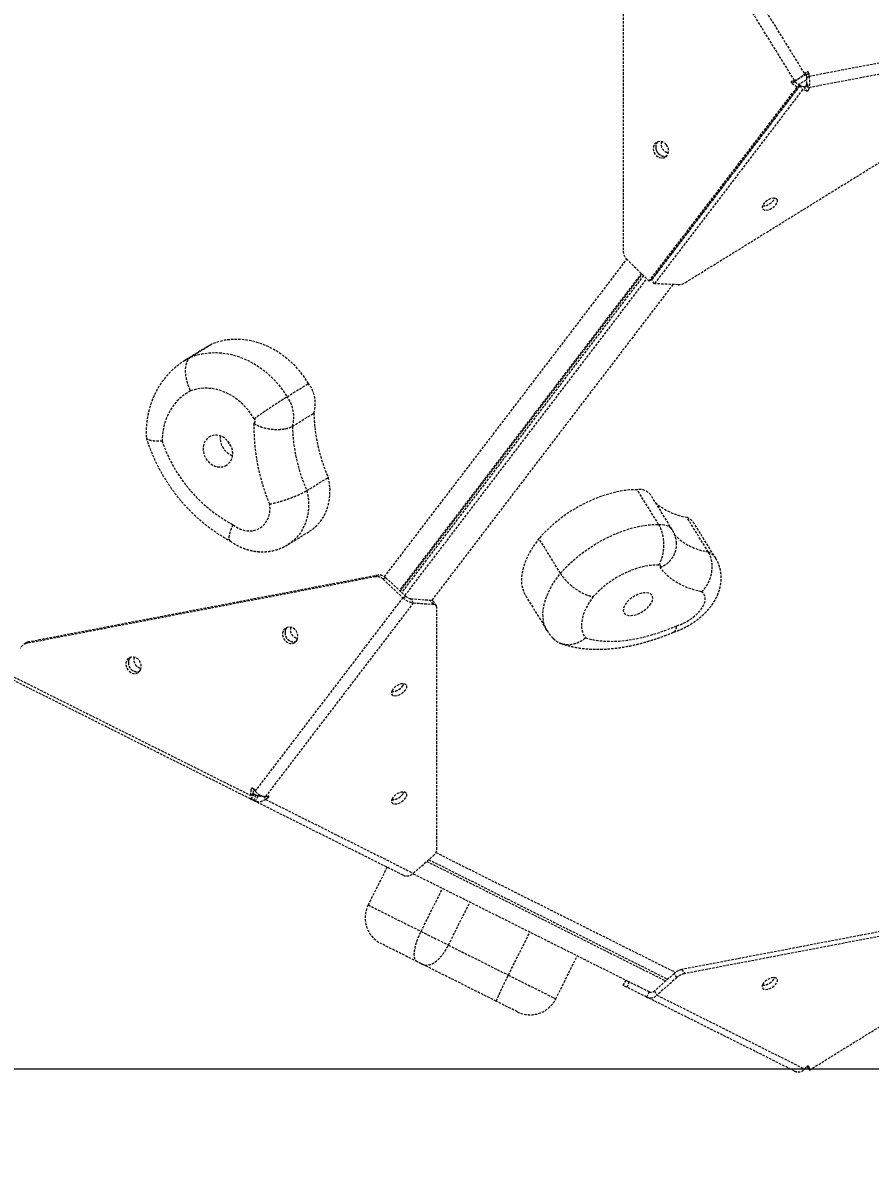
# Model space of a CAD drawing. Header units: millimetres. Extents: x -3485 to 2910, y -2710 to 2433.
# Drawn here: x -644 to -202, y -611 to -12 of the extents above; entities that cross this region are included whole.
import ezdxf

# ---------------------------------------------------------------- set-up
doc = ezdxf.new("R2010")
doc.units = ezdxf.units.MM
doc.linetypes.add('HIDDEN', pattern=[1.905, 1.27, -0.635])
for name, color, linetype in [('DIKOM_ОБЪЕКТ', 7, 'Continuous'), ('DIKOM_РАЗМЕР_ЗОНА', 7, 'Continuous'), ('DIKOM_РАЗМЕР_ОБЪЕКТА', 7, 'Continuous')]:
    doc.layers.add(name, color=color, linetype=linetype)
doc.styles.add('style1', font='arialbd.ttf', dxfattribs={"width": 0.8})
doc.dimstyles.new('1-50', dxfattribs={"dimtxt": 300, "dimasz": 200, "dimexe": 100, "dimexo": 0, "dimgap": 100, "dimtad": 1, "dimtxsty": 'style1', "dimcen": 200, "dimclrd": 7, "dimclre": 7, "dimclrt": 7, "dimadec": 1, "dimazin": 2, "dimtfac": 1, "dimtmove": 0, "dimatfit": 2, "dimfxl": 0, "dimlwd": 25, "dimlwe": 18, "dimarcsym": 0})

# ---------------------------------------------------------------- blocks, each defined once
blk = doc.blocks.new('*D0')
at = {"layer": 'Defpoints', "color": 0, "transparency": 16777216}
for p in [(-984.73, -181.8), (1408.5, -182.4), (1408.5, -1080.66)]:
    blk.add_point(p, dxfattribs=at)
at = {"layer": 'DIKOM_РАЗМЕР_ОБЪЕКТА', "color": 7, "lineweight": 18, "transparency": 16777216}
for p, q in [((-984.73, -181.8), (-984.73, -1180.66)), ((1408.5, -182.4), (1408.5, -1180.66))]:
    blk.add_line(p, q, dxfattribs=at)
at = {"layer": 'DIKOM_РАЗМЕР_ОБЪЕКТА', "color": 7, "lineweight": 25, "transparency": 16777216}
blk.add_line((-784.73, -1080.66), (1208.5, -1080.66), dxfattribs=at)
at = {"layer": 'DIKOM_РАЗМЕР_ОБЪЕКТА', "color": 7, "transparency": 16777216}
for points in [[(-784.73, -1047.33), (-784.73, -1113.99), (-984.73, -1080.66)], [(1208.5, -1047.33), (1208.5, -1113.99), (1408.5, -1080.66)]]:
    blk.add_solid(points, dxfattribs=at)
at = {"layer": 'DIKOM_РАЗМЕР_ОБЪЕКТА', "color": 7, "transparency": 16777216, "insert": (331.81, -827.49), "char_height": 300, "attachment_point": 5, "style": 'style1'}
blk.add_mtext('{\\fArial|b0|i0|c204|p34;2400}', dxfattribs=at)
blk = doc.blocks.new('*D1')
at = {"layer": 'Defpoints', "color": 0, "transparency": 16777216}
for p in [(945.52, 932.59), (-1315.58, -557.62), (667.32, -557.62)]:
    blk.add_point(p, dxfattribs=at)
at = {"layer": 'DIKOM_РАЗМЕР_ОБЪЕКТА', "color": 7, "lineweight": 18, "transparency": 16777216}
for p, q in [((945.52, 932.59), (-1415.58, 932.59)), ((667.32, -557.62), (-1415.58, -557.62))]:
    blk.add_line(p, q, dxfattribs=at)
at = {"layer": 'DIKOM_РАЗМЕР_ОБЪЕКТА', "color": 7, "lineweight": 25, "transparency": 16777216}
blk.add_line((-1315.58, 732.59), (-1315.58, -357.62), dxfattribs=at)
at = {"layer": 'DIKOM_РАЗМЕР_ОБЪЕКТА', "color": 7, "transparency": 16777216}
for points in [[(-1348.92, 732.59), (-1282.25, 732.59), (-1315.58, 932.59)], [(-1348.92, -357.62), (-1282.25, -357.62), (-1315.58, -557.62)]]:
    blk.add_solid(points, dxfattribs=at)
at = {"layer": 'DIKOM_РАЗМЕР_ОБЪЕКТА', "color": 7, "transparency": 16777216, "insert": (-1568.76, 187.48), "char_height": 300, "attachment_point": 5, "rotation": 90, "style": 'style1'}
blk.add_mtext('{\\fArial|b0|i0|c204|p34;1500}', dxfattribs=at)
blk = doc.blocks.new('*D3')
at = {"layer": 'Defpoints', "color": 0, "transparency": 16777216}
for p in [(1104.7, 2433.05), (-3035.21, -2058.94), (798.95, -2058.94)]:
    blk.add_point(p, dxfattribs=at)
at = {"layer": 'DIKOM_РАЗМЕР_ЗОНА', "color": 7, "lineweight": 18, "transparency": 16777216}
for p, q in [((1104.7, 2433.05), (-3135.21, 2433.05)), ((798.95, -2058.94), (-3135.21, -2058.94))]:
    blk.add_line(p, q, dxfattribs=at)
at = {"layer": 'DIKOM_РАЗМЕР_ЗОНА', "color": 7, "lineweight": 25, "transparency": 16777216}
blk.add_line((-3035.21, 2233.05), (-3035.21, -1858.94), dxfattribs=at)
at = {"layer": 'DIKOM_РАЗМЕР_ЗОНА', "color": 7, "transparency": 16777216}
for points in [[(-3068.54, 2233.05), (-3001.87, 2233.05), (-3035.21, 2433.05)], [(-3068.54, -1858.94), (-3001.87, -1858.94), (-3035.21, -2058.94)]]:
    blk.add_solid(points, dxfattribs=at)
at = {"layer": 'DIKOM_РАЗМЕР_ЗОНА', "color": 7, "transparency": 16777216, "insert": (-3288.38, 360.58), "char_height": 300, "attachment_point": 5, "rotation": 90, "style": 'style1'}
blk.add_mtext('{\\fArial|b0|i0|c204|p34;4500}', dxfattribs=at)

msp = doc.modelspace()

# ---------------------------------------------------------------- linework, layer by layer
at = {"layer": 'DIKOM_ОБЪЕКТ', "color": 7, "linetype": 'HIDDEN', "lineweight": 15}
for p, q in [((-313.483, 85.78), (-236.426, -38.882)), ((-241.793, -42.2), (-318.85, 82.462)), ((-331.069, 72.487), (-331.055, -131.226)), ((-234.176, -40.007), (-109.512, -16.184)), ((-109.512, -22.184), (-234.176, -46.007)), ((-298.548, -147.476), (-116.346, -34.852)), ((-236.426, -38.882), (-235.448, -37.905)), ((-235.685, -39.286), (-234.343, -38.457)), ((-235.685, -39.286), (-235.518, -40.836)), ((-235.518, -40.836), (-234.176, -40.007)), ((-234.343, -38.457), (-234.176, -40.007)), ((-317.568, -146.82), (-240.304, -45.671)), ((-316.227, -145.991), (-238.962, -44.842)), ((-238.877, -44.885), (-316.142, -146.033)), ((-237.535, -47.055), (-314.8, -148.204)), ((-243.104, -42.637), (-241.793, -42.2)), ((-241.763, -43.043), (-243.104, -43.873)), ((-240.304, -45.671), (-243.104, -43.873)), ((-238.962, -44.842), (-241.763, -43.043)), ((-238.962, -44.842), (-240.304, -45.671)), ((-238.877, -44.885), (-237.535, -47.055)), ((-236.789, -45.529), (-238.877, -44.885)), ((-235.447, -47.7), (-237.535, -47.055)), ((-236.789, -45.529), (-235.447, -47.7)), ((-235.517, -43.837), (-235.684, -44.846)), ((-235.684, -44.846), (-234.342, -47.017)), ((-235.517, -43.837), (-234.176, -46.007)), ((-234.176, -46.007), (-234.342, -47.017)), ((-455.545, -300.891), (-329.15, -135.422)), ((-329.334, -135.241), (-317.568, -146.82)), ((-321.587, -142.865), (-447.753, -308.034)), ((-447.338, -308.418), (-321.182, -143.263)), ((-320.477, -143.958), (-446.614, -309.089)), ((-444.858, -310.717), (-318.764, -145.643)), ((-305.135, -148.582), (-430.89, -313.213)), ((-316.227, -145.991), (-317.568, -146.82)), ((-314.8, -148.204), (-316.142, -146.033)), ((-302.433, -148.688), (-314.8, -148.204)), ((-548.426, -181.209), (-559.606, -188.12)), ((-556.63, -186.467), (-545.45, -179.556)), ((-545.45, -179.556), (-548.426, -181.209)), ((-559.625, -188.132), (-556.63, -186.467)), ((-506.325, -207.069), (-495.145, -200.159)), ((-503.533, -222.491), (-492.353, -215.581)), ((-496.036, -256.006), (-484.856, -249.095)), ((-312.58, -273.648), (-323.761, -255.559)), ((-305.514, -276.32), (-316.695, -258.23)), ((-286.706, -287.938), (-297.888, -269.849)), ((-282.794, -291.311), (-293.975, -273.221)), ((-505.802, -284.128), (-494.622, -277.217)), ((-363.809, -299.096), (-374.991, -281.006)), ((-460.261, -300.934), (-642.463, -335.736)), ((-458.919, -300.105), (-641.121, -334.907)), ((-460.261, -300.934), (-458.919, -300.105)), ((-454.909, -301.4), (-456.25, -302.229)), ((-456.25, -302.229), (-445.874, -311.849)), ((-454.909, -301.4), (-444.532, -311.02)), ((-445.874, -311.849), (-444.532, -311.02)), ((-381.91, -310.892), (-370.729, -328.981)), ((-522.915, -412.71), (-445.874, -311.849)), ((-440.506, -314.532), (-517.548, -415.394)), ((-440.506, -314.532), (-441.848, -312.361)), ((-441.848, -312.361), (-431.471, -313.117)), ((-440.506, -314.532), (-430.129, -315.288)), ((-430.129, -315.288), (-431.471, -313.117)), ((-428.505, -316.1), (-429.846, -313.93)), ((-428.272, -443.187), (-428.286, -316.92)), ((-641.121, -334.907), (-642.463, -335.736)), ((-642.368, -335.39), (-643.71, -336.219)), ((-650.38, -352.326), (-525.354, -414.841)), ((-525.354, -416.754), (-650.38, -354.239)), ((-525.354, -414.841), (-524.998, -411.641)), ((-524.209, -411.154), (-524.998, -411.641)), ((-524.012, -414.012), (-523.746, -411.622)), ((-523.893, -411.43), (-522.915, -412.71)), ((-524.012, -414.012), (-525.354, -414.841)), ((-524.012, -414.07), (-525.354, -416.754)), ((-524.997, -416.932), (-525.354, -416.754)), ((-523.656, -414.248), (-524.997, -416.932)), ((-524.012, -414.07), (-524.065, -414.044)), ((-523.404, -414.364), (-524.056, -414.038)), ((-523.656, -414.248), (-524.012, -414.07)), ((-522.55, -414.801), (-523.892, -417.484)), ((-522.914, -417.973), (-523.892, -417.484)), ((-523.788, -414.041), (-523.799, -414.166)), ((-521.533, -415.3), (-523.404, -414.364)), ((-521.573, -415.29), (-522.914, -417.973)), ((-445.858, -456.489), (-522.914, -417.973)), ((-521.573, -415.29), (-522.55, -414.801)), ((-518.56, -415.31), (-517.548, -416.948)), ((-517.548, -415.394), (-516.236, -415.258)), ((-516.236, -416.022), (-517.548, -416.948)), ((-517.548, -416.948), (-440.491, -455.463)), ((-516.679, -415.304), (-516.236, -416.022)), ((-440.491, -455.463), (-430.115, -446.311)), ((-432.445, -448.367), (-307.847, -510.659)), ((-428.727, -444.663), (-303.784, -507.128)), ((-454.22, -452.309), (-464.057, -471.985)), ((-433.466, -449.266), (-308.867, -511.559)), ((-328.437, -511.837), (-440.755, -455.684)), ((-436.471, -485.776), (-425.292, -463.415)), ((-422.2, -492.911), (-411.021, -470.55)), ((-118.214, -470.805), (-300.42, -505.606)), ((-116.872, -472.976), (-299.078, -507.777)), ((-233.982, -558.058), (-108.955, -480.782)), ((-390.942, -508.538), (-379.763, -486.177)), ((-366.188, -520.914), (-355.008, -498.553)), ((-304.43, -507.646), (-314.807, -516.798)), ((-303.089, -509.817), (-304.43, -507.646)), ((-300.42, -505.606), (-299.078, -507.777)), ((-329.719, -511.196), (-331.061, -513.879)), ((-331.053, -513.883), (-331.061, -513.879)), ((-331.053, -513.883), (-329.711, -511.2)), ((-327.867, -512.122), (-329.209, -514.805)), ((-317.491, -517.311), (-327.867, -512.122)), ((-317.432, -517.339), (-327.867, -512.122)), ((-303.089, -509.817), (-313.465, -518.969)), ((-318.832, -519.994), (-329.209, -514.805)), ((-317.491, -517.311), (-318.832, -519.994)), ((-241.788, -558.52), (-318.832, -519.994)), ((-317.5, -517.306), (-317.441, -517.334)), ((-314.807, -516.798), (-313.465, -518.969)), ((-313.465, -518.969), (-236.421, -557.496)), ((-236.421, -557.496), (-235.444, -556.402)), ((-235.159, -556.154), (-233.982, -558.058)), ((-235.159, -556.154), (-233.982, -558.058)), ((-234.441, -556.025), (-234.339, -556.191)), ((-234.339, -556.191), (-233.982, -558.058)), ((-233.982, -558.058), (-233.982, -558.058))]:
    msp.add_line(p, q, dxfattribs=at)
at = {"layer": 'DIKOM_ОБЪЕКТ', "color": 7, "linetype": 'HIDDEN', "lineweight": 15, "flags": 128}
for points in [[(-308.655, -75.629), (-309.6, -74.794), (-310.689, -74.248), (-311.834, -74.034), (-312.942, -74.17), (-313.924, -74.646), (-314.7, -75.422), (-315.207, -76.436), (-315.404, -77.605), (-315.276, -78.836), (-314.831, -80.027), (-314.108, -81.083), (-313.163, -81.918), (-312.074, -82.465), (-310.929, -82.679), (-309.821, -82.542), (-308.839, -82.067), (-308.063, -81.291), (-307.555, -80.277), (-307.358, -79.107), (-307.487, -77.877), (-307.931, -76.686), (-308.655, -75.629)], [(-250.677, -104.612), (-251.06, -104.058), (-251.732, -103.72), (-252.638, -103.625), (-253.705, -103.783), (-254.846, -104.179), (-255.969, -104.781), (-256.983, -105.542), (-257.806, -106.399), (-258.371, -107.282), (-258.633, -108.121), (-258.569, -108.847), (-258.186, -109.401), (-257.514, -109.739), (-256.608, -109.833), (-255.542, -109.676), (-254.4, -109.28), (-253.277, -108.677), (-252.263, -107.917), (-251.44, -107.06), (-250.875, -106.177), (-250.614, -105.338), (-250.677, -104.612)], [(-495.145, -200.159), (-497.312, -196.863), (-499.72, -193.749), (-502.35, -190.841), (-505.18, -188.163), (-508.188, -185.737), (-511.35, -183.583), (-514.639, -181.717), (-518.03, -180.155), (-521.495, -178.91), (-525.005, -177.99), (-528.533, -177.405), (-532.051, -177.158), (-535.529, -177.252), (-538.94, -177.686), (-542.256, -178.456), (-545.45, -179.556)], [(-556.63, -186.467), (-553.436, -185.366), (-550.12, -184.596), (-546.709, -184.163), (-543.231, -184.069), (-539.714, -184.315), (-536.185, -184.901), (-532.675, -185.82), (-529.21, -187.065), (-525.819, -188.627), (-522.53, -190.493), (-519.368, -192.648), (-516.36, -195.074), (-513.53, -197.751), (-510.9, -200.659), (-508.492, -203.773), (-506.325, -207.069)], [(-523.467, -218.649), (-525.19, -215.909), (-527.161, -213.35), (-529.358, -211.004), (-531.751, -208.903), (-534.312, -207.07), (-537.008, -205.531), (-539.805, -204.303), (-542.668, -203.402), (-545.561, -202.841), (-548.448, -202.624), (-551.293, -202.757), (-554.06, -203.236), (-556.715, -204.055)], [(-556.715, -204.055), (-559.312, -205.598), (-561.715, -207.436), (-563.898, -209.553), (-565.84, -211.926), (-567.521, -214.532), (-568.925, -217.345), (-570.037, -220.337), (-570.847, -223.477), (-571.347, -226.736), (-571.531, -230.079)], [(-538.399, -243.053), (-537.157, -242.24), (-536.131, -241.148), (-535.362, -239.822), (-534.882, -238.316), (-534.711, -236.692), (-534.857, -235.017), (-535.312, -233.359), (-536.058, -231.785), (-537.066, -230.361), (-538.292, -229.145), (-539.688, -228.186), (-541.196, -227.524), (-542.755, -227.185), (-544.3, -227.184), (-545.769, -227.521), (-547.1, -228.182), (-548.241, -229.14), (-549.143, -230.355), (-549.77, -231.778), (-550.097, -233.351), (-550.11, -235.009), (-549.808, -236.685), (-549.204, -238.309), (-548.323, -239.815), (-547.2, -241.142), (-545.882, -242.235), (-544.422, -243.05), (-542.881, -243.553), (-541.321, -243.724), (-539.807, -243.555), (-538.399, -243.053)], [(-494.622, -277.217), (-492.607, -275.802), (-490.566, -273.955), (-488.764, -271.844), (-487.221, -269.495), (-485.958, -266.937), (-484.99, -264.202), (-484.329, -261.322), (-483.983, -258.335), (-483.956, -255.276), (-484.248, -252.184), (-484.856, -249.095)], [(-496.036, -256.006), (-495.428, -259.094), (-495.136, -262.186), (-495.163, -265.245), (-495.509, -268.233), (-496.17, -271.112), (-497.138, -273.848), (-498.401, -276.406), (-499.944, -278.755), (-501.746, -280.866), (-503.787, -282.713), (-505.847, -284.156)], [(-323.761, -255.559), (-326.797, -255.605), (-329.982, -255.896), (-333.29, -256.428), (-336.695, -257.198), (-340.17, -258.199), (-343.685, -259.424), (-347.214, -260.862), (-350.726, -262.501), (-354.195, -264.33), (-357.592, -266.331), (-360.889, -268.491), (-364.06, -270.791), (-367.079, -273.212), (-369.922, -275.735), (-372.567, -278.34), (-374.991, -281.006)], [(-534.445, -273.833), (-532.606, -275.135), (-530.635, -276.121), (-528.585, -276.765), (-526.512, -277.048), (-524.474, -276.962), (-522.525, -276.511), (-520.72, -275.706), (-519.107, -274.57), (-517.732, -273.133), (-516.631, -271.436), (-515.835, -269.524), (-515.365, -267.449), (-515.235, -265.27), (-515.448, -263.044)], [(-363.809, -299.096), (-361.386, -296.43), (-358.741, -293.825), (-355.898, -291.302), (-352.879, -288.88), (-349.708, -286.581), (-346.41, -284.421), (-343.014, -282.419), (-339.545, -280.591), (-336.033, -278.951), (-332.504, -277.513), (-328.989, -276.289), (-325.514, -275.288), (-322.109, -274.518), (-318.801, -273.985), (-315.616, -273.695), (-312.58, -273.648)], [(-312.58, -273.648), (-310.982, -273.649), (-309.524, -273.834), (-308.228, -274.202), (-307.116, -274.745), (-306.206, -275.455), (-305.513, -276.321), (-305.513, -276.322)], [(-374.991, -281.006), (-377.276, -284.116), (-379.256, -287.227), (-380.915, -290.316), (-382.239, -293.356), (-383.218, -296.325), (-383.844, -299.197), (-384.112, -301.952), (-384.02, -304.566), (-383.569, -307.018), (-382.762, -309.29), (-381.91, -310.892)], [(-370.73, -328.979), (-371.581, -327.379), (-372.388, -325.108), (-372.839, -322.655), (-372.931, -320.041), (-372.663, -317.287), (-372.037, -314.414), (-371.058, -311.446), (-369.734, -308.405), (-368.075, -305.317), (-366.095, -302.205), (-363.809, -299.096)], [(-312.467, -294.884), (-314.922, -294.868), (-317.533, -295.102), (-320.267, -295.583), (-323.091, -296.305), (-325.968, -297.258), (-328.863, -298.432), (-331.74, -299.811), (-334.562, -301.378), (-337.294, -303.113), (-339.902, -304.995), (-342.352, -307), (-344.615, -309.102), (-346.662, -311.276)], [(-311.842, -295.982), (-311.652, -295.732), (-311.537, -295.486), (-311.505, -295.261), (-311.558, -295.072), (-311.692, -294.932), (-311.898, -294.851), (-312.163, -294.835), (-312.467, -294.884)], [(-290.148, -308.746), (-293.676, -307.884), (-296.992, -306.802), (-300.084, -305.506), (-302.942, -303.999), (-305.556, -302.286), (-307.915, -300.375), (-310.014, -298.271), (-311.842, -295.982)], [(-317.167, -315.74), (-316.357, -314.535), (-315.832, -313.357), (-315.614, -312.253), (-315.712, -311.268), (-316.121, -310.444), (-316.825, -309.813), (-317.795, -309.401), (-318.992, -309.226), (-320.366, -309.295), (-321.861, -309.604), (-323.416, -310.142), (-324.967, -310.885), (-326.451, -311.804), (-327.807, -312.861), (-328.979, -314.013), (-329.92, -315.213), (-330.591, -316.41), (-330.964, -317.558), (-331.025, -318.607), (-330.77, -319.517), (-330.211, -320.248), (-329.369, -320.772), (-328.28, -321.066), (-326.988, -321.12), (-325.546, -320.93), (-324.013, -320.504), (-322.452, -319.861), (-320.927, -319.025), (-319.5, -318.032), (-318.229, -316.922), (-317.167, -315.74)], [(-303.101, -326.45), (-301.04, -325.759), (-298.971, -324.84), (-296.95, -323.718), (-295.034, -322.422), (-293.275, -320.99), (-291.721, -319.46), (-290.414, -317.874), (-289.391, -316.275), (-288.678, -314.707), (-288.297, -313.214), (-288.257, -311.836), (-288.559, -310.61), (-289.195, -309.571), (-290.148, -308.746)], [(-346.662, -311.276), (-348.41, -313.726), (-349.885, -316.171), (-351.071, -318.588), (-351.958, -320.951), (-352.536, -323.238), (-352.799, -325.425), (-352.746, -327.49), (-352.375, -329.413), (-351.691, -331.176), (-350.702, -332.759)], [(-501.059, -333.776), (-500.734, -332.658), (-500.732, -331.44), (-501.053, -330.221), (-501.671, -329.099), (-502.535, -328.167), (-503.577, -327.498), (-504.71, -327.147), (-505.844, -327.143), (-506.887, -327.486), (-507.754, -328.149), (-508.375, -329.076), (-508.7, -330.194), (-508.702, -331.412), (-508.381, -332.631), (-507.763, -333.753), (-506.899, -334.685), (-505.857, -335.354), (-504.724, -335.705), (-503.59, -335.709), (-502.547, -335.366), (-501.68, -334.703), (-501.059, -333.776)], [(-507.033, -328.247), (-506.413, -327.319), (-506.361, -327.265)], [(-350.702, -332.759), (-347.598, -333.584), (-344.271, -334.163), (-340.738, -334.495), (-337.019, -334.576), (-333.133, -334.407), (-329.102, -333.988), (-324.946, -333.322), (-320.688, -332.412), (-316.352, -331.263), (-311.959, -329.881), (-307.534, -328.274), (-303.101, -326.45)], [(-582.718, -349.373), (-582.393, -348.255), (-582.391, -347.037), (-582.712, -345.818), (-583.33, -344.697), (-584.195, -343.764), (-585.236, -343.095), (-586.37, -342.745), (-587.504, -342.741), (-588.547, -343.084), (-589.414, -343.746), (-590.035, -344.674), (-590.359, -345.792), (-590.361, -347.01), (-590.04, -348.229), (-589.422, -349.35), (-588.558, -350.283), (-587.517, -350.952), (-586.383, -351.302), (-585.249, -351.306), (-584.206, -350.963), (-583.339, -350.301), (-582.718, -349.373)], [(-588.693, -343.845), (-588.072, -342.917), (-588.035, -342.878)], [(-451.617, -360.179), (-451.942, -361.032), (-451.944, -361.786), (-451.623, -362.379), (-451.005, -362.763), (-450.141, -362.907), (-449.099, -362.8), (-447.966, -362.45), (-446.831, -361.885), (-445.789, -361.151), (-444.922, -360.309), (-444.301, -359.425), (-443.976, -358.571), (-443.974, -357.818), (-444.295, -357.225), (-444.913, -356.841), (-445.777, -356.696), (-446.819, -356.804), (-447.952, -357.154), (-449.086, -357.719), (-450.129, -358.452), (-450.996, -359.295), (-451.617, -360.179)], [(-451.611, -416.605), (-451.936, -417.458), (-451.938, -418.212), (-451.617, -418.805), (-450.999, -419.189), (-450.134, -419.333), (-449.093, -419.226), (-447.959, -418.875), (-446.825, -418.311), (-445.782, -417.577), (-444.915, -416.734), (-444.294, -415.851), (-443.97, -414.997), (-443.968, -414.244), (-444.289, -413.651), (-444.907, -413.267), (-445.771, -413.122), (-446.812, -413.23), (-447.946, -413.58), (-449.08, -414.145), (-450.123, -414.878), (-450.99, -415.721), (-451.611, -416.605)], [(-464.057, -471.985), (-464.055, -471.986), (-463.86, -472.083), (-463.35, -472.338), (-462.528, -472.749), (-461.402, -473.312), (-459.98, -474.023), (-458.273, -474.876), (-456.297, -475.864), (-454.066, -476.979), (-451.599, -478.213), (-448.915, -479.555), (-446.037, -480.994), (-442.986, -482.519), (-439.789, -484.117), (-436.471, -485.776)], [(-436.471, -485.776), (-434.696, -486.663), (-432.858, -487.583), (-430.986, -488.518), (-429.113, -489.455), (-427.268, -490.377), (-425.481, -491.27), (-423.783, -492.119), (-422.2, -492.911)], [(-438.312, -501.626), (-441.058, -500.253), (-443.684, -498.94), (-446.157, -497.704), (-448.446, -496.559), (-450.522, -495.521), (-452.36, -494.603), (-453.936, -493.815), (-455.23, -493.167), (-456.227, -492.669), (-456.914, -492.326), (-457.282, -492.142), (-457.348, -492.109)], [(-422.2, -492.911), (-418.392, -494.815), (-414.531, -496.745), (-410.629, -498.695), (-406.699, -500.66), (-402.753, -502.633), (-398.803, -504.608), (-394.862, -506.578), (-390.942, -508.538)], [(-436.329, -502.617), (-436.411, -502.576), (-436.572, -502.496), (-436.801, -502.381), (-437.081, -502.241), (-437.394, -502.085), (-437.719, -501.922), (-438.032, -501.766), (-438.312, -501.626)], [(-397.234, -522.163), (-402.167, -519.696), (-407.121, -517.22), (-412.079, -514.741), (-417.024, -512.268), (-421.939, -509.811), (-426.806, -507.378), (-431.608, -504.977), (-436.329, -502.617)], [(-390.942, -508.538), (-388.076, -509.971), (-385.26, -511.379), (-382.529, -512.744), (-379.916, -514.05), (-377.454, -515.282), (-375.172, -516.422), (-373.1, -517.458), (-371.263, -518.377), (-369.682, -519.167), (-368.379, -519.818), (-367.368, -520.324), (-366.663, -520.676), (-366.272, -520.872), (-366.188, -520.914)], [(-329.209, -514.805), (-329.616, -514.601), (-329.981, -514.419), (-330.299, -514.26), (-330.565, -514.127), (-330.776, -514.021), (-330.929, -513.945), (-331.022, -513.899), (-331.053, -513.883)], [(-328.458, -511.826), (-328.274, -511.918), (-327.867, -512.122)], [(-258.279, -513.26), (-258.604, -514.113), (-258.606, -514.867), (-258.285, -515.46), (-257.667, -515.844), (-256.803, -515.988), (-255.762, -515.881), (-254.628, -515.531), (-253.494, -514.966), (-252.451, -514.233), (-251.584, -513.39), (-250.963, -512.506), (-250.638, -511.653), (-250.636, -510.899), (-250.957, -510.306), (-251.574, -509.922), (-252.439, -509.777), (-253.48, -509.885), (-254.614, -510.235), (-255.748, -510.8), (-256.791, -511.533), (-257.658, -512.376), (-258.279, -513.26)], [(-386.312, -527.623), (-386.398, -527.58), (-386.809, -527.375), (-387.55, -527.004), (-388.6, -526.479), (-389.93, -525.814), (-391.504, -525.027), (-393.279, -524.14), (-395.207, -523.176), (-397.234, -522.163)]]:
    msp.add_lwpolyline(points, dxfattribs=at)
at = {"layer": 'DIKOM_ОБЪЕКТ', "color": 7, "linetype": 'HIDDEN', "lineweight": 15}
for centre, radius, start, end in [((-219.002, -73.076), 37.781, 116.230259, 127.204069), ((-217.584, -75.37), 37.927, 118.285045, 125.409303), ((-309.596, -77.083), 4.483, 139.908681, 225.004933), ((-309.392, -77.123), 4.674, 177.334911, 282.276254), ((-310.258, -76.81), 3.804, 136.542694, 181.438992), ((-306.752, -75.498), 4.504, 162.491029, 260.900774), ((-309.492, -77.653), 4.181, 218.469914, 285.216511), ((-258.299, -100.782), 6.858, 268.180312, 335.259688), ((-258.168, -101.604), 6.033, 266.711185, 304.761633), ((-257.623, -101.267), 6.033, 298.678228, 336.72952), ((-325.34, -131.153), 5.715, 180.735816, 225.672575), ((-302.574, -141.407), 7.283, 271.108012, 303.555828), ((-509.251, -210.676), 17.595, 343.814108, 36.70719), ((-520.431, -217.586), 17.595, 343.814108, 36.70719), ((-421.217, -222.863), 102.44, 178.901974, 203.094032), ((-524.233, -219.723), 1.318, 296.790087, 54.511727), ((-405.443, -213.737), 86.93, 181.215494, 204.000888), ((-416.624, -220.647), 86.929, 181.215354, 204.001028), ((-498.125, -205.455), 77.426, 198.544604, 242.024478), ((-531.538, -228.703), 9.651, 173.135749, 250.304251), ((-532.379, -229.222), 4.893, 192.092549, 231.347451), ((-322.513, -262.938), 7.484, 38.980806, 99.598652), ((-293.41, -238.862), 31.308, 228.404609, 261.777899), ((-301.563, -278.068), 9.004, 32.57005, 65.908279), ((-282.465, -257.674), 30.56, 224.368386, 262.022171), ((-290.382, -296.159), 9.005, 32.605887, 65.907104), ((-459.543, -305.569), 4.69, 45.405172, 98.803571), ((-458.201, -304.739), 4.69, 45.404619, 98.804649), ((-441.138, -307.587), 4.827, 225.332243, 261.543344), ((-439.086, -304.982), 9.655, 225.332705, 261.542283), ((-431.438, -315.082), 1.965, 35.908561, 90.968642), ((-429.997, -316.996), 1.713, 2.540138, 94.438253), ((-502.694, -330.127), 4.73, 156.583052, 281.737966), ((-503.589, -329.888), 3.801, 136.199385, 181.449121), ((-500.293, -328.571), 4.301, 161.613598, 213.255623), ((-640.44, -338.519), 3.675, 100.69289, 121.643737), ((-502.717, -330.199), 4.677, 177.361106, 281.949197), ((-500.169, -328.765), 4.304, 210.196695, 261.55009), ((-641.749, -339.402), 3.735, 101.028391, 161.211519), ((-584.358, -345.726), 4.725, 156.546149, 282.249115), ((-584.377, -345.802), 4.678, 177.36873, 281.849669), ((-585.251, -345.491), 3.8, 136.014543, 181.453336), ((-581.954, -344.175), 4.3, 161.522257, 213.259492), ((-581.83, -344.369), 4.304, 210.194825, 261.552796), ((-451.64, -353.851), 6.864, 268.416416, 335.294007), ((-450.945, -354.358), 6.023, 298.657633, 336.872315), ((-451.493, -354.697), 6.023, 266.567462, 304.782351), ((-520.666, -408.78), 6.219, 243.885462, 275.046902), ((-451.487, -411.122), 6.023, 266.569171, 304.78088), ((-451.633, -410.277), 6.863, 268.353377, 335.258589), ((-450.939, -410.784), 6.023, 298.659, 336.871188), ((-432.914, -442.554), 4.685, 306.684896, 352.224731), ((-443.931, -452.012), 4.873, 246.717095, 314.910408), ((-450.64, -478.692), 15, 153.437474, 243.437474), ((-298.552, -514.241), 8.835, 102.206357, 131.710835), ((-297.21, -516.412), 8.834, 102.205352, 131.71184), ((-258.294, -506.939), 6.853, 268.087939, 335.281818), ((-258.156, -507.787), 6.022, 266.556918, 304.782234), ((-257.604, -507.455), 6.015, 298.641602, 336.996654), ((-316.906, -515.517), 4.874, 246.719112, 314.902946), ((-316.527, -515.072), 2.437, 246.718073, 314.903762), ((-379.604, -514.206), 15, 243.437474, 333.437474)]:
    msp.add_arc(centre, radius, start, end, dxfattribs=at)
for centre, major_axis, ratio, start_param, end_param in [((-236.368, -39.417), (0.026, 0.873), 0.7885221, 4.8859718, 5.9754011), ((-235.026, -38.587), (0.026, 0.873), 0.7885221, 4.8859718, 6.9803669), ((-242.682, -43.32), (0.793, -0.367), 0.7885078, 2.4444992, 4.5388943), ((-241.341, -42.491), (0.793, -0.367), 0.7885078, 3.4495562, 4.5388943), ((-236.367, -44.977), (0.638, 0.394), 0.6615094, 3.6652622, 5.7596573), ((-235.025, -47.148), (0.638, 0.394), 0.6615094, 3.6652622, 5.7596573), ((-524.315, -411.983), (-0.339, 0.872), 0.6884508, 5.1096855, 7.2040806), ((-524.314, -417.273), (0.689, -0.345), 0.0001042, 0.9116985, 3.0060936), ((-522.973, -414.59), (0.689, -0.345), 0.0001042, 0.9116985, 3.0060936), ((-516.658, -415.811), (0.824, 0.43), 0.4311488, 5.0146273, 7.1090224), ((-235.022, -556.613), (0.622, 0.551), 0.5392546, 5.9731982, 8.0675933)]:
    msp.add_ellipse(centre, major_axis=major_axis, ratio=ratio, start_param=start_param, end_param=end_param, dxfattribs=at)
for points, knots in [([(-241.793, -42.2), (-241.289, -41.988), (-240.366, -41.6), (-238.927, -40.82), (-237.588, -39.893), (-236.833, -39.236), (-236.426, -38.882)], [0, 0, 0, 0, 0.2731866, 0.5000145, 0.7304025, 1, 1, 1, 1]), ([(-235.518, -40.836), (-235.518, -41.141), (-235.518, -41.695), (-235.55, -42.52), (-235.526, -43.264), (-235.52, -43.635), (-235.517, -43.837)], [0, 0, 0, 0, 0.275462, 0.4999171, 0.7277743, 1, 1, 1, 1]), ([(-234.176, -40.007), (-234.104, -40.607), (-233.973, -41.704), (-233.958, -43.32), (-233.982, -44.805), (-234.108, -45.586), (-234.176, -46.007)], [0, 0, 0, 0, 0.27319014, 0.5000132, 0.73040082, 1, 1, 1, 1]), ([(-559.605, -188.165), (-560.13, -188.482), (-561.68, -189.416), (-564.064, -191.254), (-566.746, -193.642), (-569.207, -196.274), (-571.442, -199.117), (-573.437, -202.158), (-575.181, -205.378), (-576.663, -208.76), (-577.873, -212.285), (-578.803, -215.93), (-579.449, -219.675), (-579.797, -223.496), (-579.855, -226.402), (-579.787, -228.025), (-579.773, -228.354)], [0, 0, 0, 0, 0.0397175, 0.1170973, 0.1944349, 0.2718164, 0.3493225, 0.4270269, 0.5049888, 0.5832581, 0.6618629, 0.7408191, 0.8201236, 0.8997616, 0.9797051, 1, 1, 1, 1]), ([(-556.63, -186.467), (-556.984, -186.732), (-557.702, -187.271), (-558.508, -188.533), (-559.092, -190.102), (-559.411, -191.941), (-559.465, -194.022), (-559.252, -196.251), (-558.774, -198.605), (-557.982, -201.211), (-557.214, -203.037), (-556.726, -204.032), (-556.715, -204.055)], [0, 0, 0, 0, 0.1057727, 0.2146157, 0.3203876, 0.4292279, 0.5350198, 0.6438795, 0.7497289, 0.858643, 0.9966445, 1, 1, 1, 1]), ([(-523.467, -218.649), (-523.459, -218.642), (-522.739, -218.002), (-521.295, -216.945), (-519.067, -215.382), (-516.98, -213.969), (-514.866, -212.562), (-512.825, -211.221), (-510.877, -209.957), (-509.121, -208.829), (-507.549, -207.831), (-506.737, -207.325), (-506.325, -207.069)], [0, 0, 0, 0, 0.00167931, 0.14323177, 0.24886447, 0.35755687, 0.46311779, 0.57173541, 0.67727131, 0.78586816, 0.89140327, 1, 1, 1, 1]), ([(-523.638, -220.9), (-523.632, -220.905), (-523.144, -221.319), (-522.029, -221.982), (-520.076, -222.797), (-517.805, -223.446), (-515.332, -223.894), (-512.869, -224.123), (-510.54, -224.145), (-508.36, -223.979), (-506.441, -223.641), (-504.767, -223.151), (-503.948, -222.713), (-503.533, -222.491)], [0, 0, 0, 0, 0.00107805, 0.08125546, 0.16437547, 0.2682234, 0.37511189, 0.47807142, 0.58395696, 0.68648745, 0.79196114, 0.89449047, 1, 1, 1, 1]), ([(-579.735, -228.552), (-579.522, -229.231), (-578.798, -231.531), (-577.356, -235.399), (-575.325, -240.11), (-573.029, -244.712), (-570.483, -249.187), (-567.697, -253.519), (-564.68, -257.691), (-561.444, -261.687), (-558.001, -265.491), (-554.364, -269.088), (-550.546, -272.464), (-546.563, -275.608), (-542.424, -278.494), (-538.826, -280.75), (-536.575, -281.949), (-535.79, -282.367)], [0, 0, 0, 0, 0.0299713, 0.1015535, 0.1731576, 0.2447923, 0.3164513, 0.3881309, 0.4598267, 0.5315327, 0.6032453, 0.6749587, 0.7466656, 0.8183588, 0.8900262, 0.9616565, 1, 1, 1, 1]), ([(-579.71, -228.543), (-579.653, -228.686), (-579.526, -229.003), (-578.835, -229.403), (-577.756, -229.743), (-576.289, -229.98), (-574.282, -230.123), (-572.585, -230.118), (-571.543, -230.08), (-571.531, -230.079)], [0, 0, 0, 0, 0.1283689, 0.2866182, 0.4493808, 0.6091541, 0.7734484, 0.9974113, 1, 1, 1, 1]), ([(-515.448, -263.044), (-515.434, -263.041), (-514.463, -262.854), (-512.681, -262.447), (-510.025, -261.715), (-507.613, -260.964), (-505.216, -260.137), (-502.945, -259.28), (-500.813, -258.403), (-498.928, -257.553), (-497.274, -256.733), (-496.453, -256.25), (-496.036, -256.006)], [0, 0, 0, 0, 0.0020442, 0.1451478, 0.2509377, 0.3597579, 0.4650844, 0.5734337, 0.6785526, 0.7867053, 0.8918294, 1, 1, 1, 1]), ([(-535.92, -282.308), (-536.074, -282.151), (-536.384, -281.835), (-536.551, -280.919), (-536.488, -279.712), (-536.167, -278.204), (-535.543, -276.284), (-534.886, -274.749), (-534.452, -273.847), (-534.445, -273.833)], [0, 0, 0, 0, 0.1539135, 0.3098466, 0.4702848, 0.6266235, 0.787455, 0.9968214, 1, 1, 1, 1]), ([(-312.467, -294.884), (-312.462, -294.875), (-312.052, -294.104), (-311.312, -292.589), (-310.524, -290.131), (-310.038, -287.745), (-309.804, -285.232), (-309.837, -282.707), (-310.138, -280.194), (-310.7, -277.817), (-311.501, -275.573), (-312.217, -274.296), (-312.58, -273.648)], [0, 0, 0, 0, 0.0016826, 0.1432315, 0.2488647, 0.3575578, 0.4631182, 0.5717355, 0.6772715, 0.7858671, 0.8914024, 1, 1, 1, 1]), ([(-303.276, -283.369), (-303.316, -282.851), (-303.41, -281.639), (-303.911, -279.709), (-304.606, -277.857), (-305.277, -276.773), (-305.541, -276.346)], [0, 0, 0, 0, 0.2089035, 0.4881284, 0.7986481, 1, 1, 1, 1]), ([(-535.925, -282.314), (-535.92, -282.318), (-535.114, -282.955), (-533.371, -284.038), (-530.675, -285.461), (-527.847, -286.564), (-524.944, -287.358), (-521.997, -287.827), (-519.045, -287.969), (-516.124, -287.782), (-513.268, -287.277), (-510.517, -286.453), (-508.027, -285.424), (-506.54, -284.541), (-505.868, -284.142)], [0, 0, 0, 0, 0.0005, 0.0949367, 0.1894045, 0.2835927, 0.3773541, 0.4705563, 0.5630959, 0.654913, 0.7459956, 0.8363783, 0.9261377, 1, 1, 1, 1]), ([(-311.842, -295.982), (-311.835, -295.98), (-311.266, -295.827), (-310.108, -295.332), (-308.387, -294.242), (-306.715, -292.754), (-305.258, -290.91), (-304.152, -288.871), (-303.469, -286.748), (-303.17, -284.88), (-303.267, -283.775), (-303.302, -283.372)], [0, 0, 0, 0, 0.0014494, 0.1090042, 0.2205084, 0.3598185, 0.5032065, 0.6413233, 0.7833655, 0.9209067, 1, 1, 1, 1]), ([(-304.743, -329.731), (-304.63, -329.698), (-303.566, -329.386), (-301.582, -328.626), (-298.833, -327.378), (-296.181, -325.914), (-293.638, -324.262), (-291.219, -322.425), (-288.94, -320.405), (-286.823, -318.197), (-284.895, -315.795), (-283.274, -313.313), (-281.987, -310.816), (-281.034, -308.382), (-280.371, -305.945), (-279.993, -303.52), (-279.897, -301.12), (-280.08, -298.762), (-280.548, -296.382), (-281.353, -294.048), (-282.137, -292.322), (-282.716, -291.474), (-282.824, -291.316)], [0, 0, 0, 0, 0.0068791, 0.0650119, 0.1225897, 0.1799029, 0.2372274, 0.2948967, 0.3532368, 0.412666, 0.4735157, 0.5358239, 0.5907638, 0.6438186, 0.694979, 0.7445438, 0.7928828, 0.8403317, 0.8871689, 0.9384337, 0.9885147, 1, 1, 1, 1]), ([(-290.148, -308.746), (-290.137, -308.736), (-289.35, -307.989), (-288.096, -306.525), (-286.655, -304.133), (-285.66, -301.811), (-284.981, -299.357), (-284.644, -296.885), (-284.647, -294.417), (-284.994, -292.074), (-285.656, -289.854), (-286.353, -288.583), (-286.706, -287.938)], [0, 0, 0, 0, 0.0020427, 0.1451465, 0.2509365, 0.3597573, 0.4650839, 0.5734326, 0.6785531, 0.7867088, 0.8918292, 1, 1, 1, 1]), ([(-363.809, -299.096), (-363.41, -299.7), (-362.599, -300.927), (-361.05, -302.756), (-359.289, -304.531), (-357.372, -306.175), (-355.325, -307.669), (-353.24, -308.946), (-351.14, -309.992), (-348.922, -310.835), (-347.452, -311.173), (-346.68, -311.273), (-346.662, -311.276)], [0, 0, 0, 0, 0.1057741, 0.2146151, 0.320388, 0.4292283, 0.5350215, 0.643881, 0.749729, 0.8586445, 0.996644, 1, 1, 1, 1]), ([(-370.7, -328.957), (-370.384, -329.472), (-369.581, -330.778), (-368.478, -332.109), (-367.71, -332.919), (-367.581, -333.055)], [0, 0, 0, 0, 0.3504475, 0.8906635, 1, 1, 1, 1]), ([(-304.609, -329.677), (-304.594, -329.675), (-304.325, -329.635), (-303.924, -329.183), (-303.388, -328.213), (-303.174, -327.151), (-303.102, -326.461), (-303.101, -326.45)], [0, 0, 0, 0, 0.0161424, 0.3065168, 0.6052319, 0.9940923, 1, 1, 1, 1]), ([(-367.575, -333.049), (-367.096, -333.506), (-366.123, -334.436), (-364.328, -335.425), (-362.345, -336.076), (-360.202, -336.331), (-357.997, -336.185), (-355.752, -335.637), (-353.279, -334.589), (-351.614, -333.497), (-350.712, -332.767), (-350.702, -332.759)], [0, 0, 0, 0, 0.1133634, 0.2306787, 0.3513723, 0.4691355, 0.5902533, 0.7091491, 0.8314122, 0.9980725, 1, 1, 1, 1]), ([(-363.629, -335.623), (-363.113, -335.806), (-361.424, -336.407), (-358.438, -337.216), (-354.622, -337.981), (-350.628, -338.487), (-346.473, -338.739), (-342.18, -338.734), (-337.774, -338.475), (-333.281, -337.967), (-328.725, -337.217), (-324.125, -336.235), (-319.498, -335.027), (-314.86, -333.606), (-310.227, -331.971), (-306.807, -330.631), (-304.941, -329.827), (-304.606, -329.682)], [0, 0, 0, 0, 0.0308491, 0.1009666, 0.1720802, 0.2445164, 0.3179681, 0.3920961, 0.4665815, 0.5411328, 0.615557, 0.6897615, 0.7637076, 0.8373882, 0.9108192, 0.9840283, 1, 1, 1, 1]), ([(-522.915, -412.71), (-522.5, -413.159), (-521.74, -413.98), (-520.4, -414.845), (-518.971, -415.371), (-518.046, -415.386), (-517.548, -415.394)], [0, 0, 0, 0, 0.2731914, 0.5000198, 0.7304071, 1, 1, 1, 1]), ([(-517.548, -416.948), (-518.052, -417.273), (-518.974, -417.869), (-520.413, -418.281), (-521.752, -418.394), (-522.507, -418.121), (-522.914, -417.973)], [0, 0, 0, 0, 0.2731912, 0.5000109, 0.7303973, 1, 1, 1, 1]), ([(-519.533, -415.098), (-519.593, -415.13), (-519.877, -415.277), (-520.411, -415.394), (-521.064, -415.469), (-521.393, -415.353), (-521.573, -415.29)], [0, 0, 0, 0, 0.0771078, 0.3630092, 0.6532454, 1, 1, 1, 1]), ([(-438.312, -501.626), (-438.318, -501.623), (-438.766, -501.398), (-439.329, -500.87), (-439.825, -499.678), (-440.02, -498.292), (-439.974, -496.608), (-439.692, -494.703), (-439.183, -492.592), (-438.469, -490.375), (-437.569, -488.067), (-436.841, -486.547), (-436.471, -485.776)], [0, 0, 0, 0, 0.0016795, 0.1432294, 0.2488641, 0.3575553, 0.4631161, 0.5717334, 0.6772698, 0.7858661, 0.8914032, 1, 1, 1, 1]), ([(-436.329, -502.617), (-436.323, -502.62), (-435.87, -502.847), (-435.044, -503.184), (-433.755, -503.419), (-432.334, -503.311), (-430.791, -502.781), (-429.223, -501.858), (-427.681, -500.597), (-426.163, -499.013), (-424.73, -497.183), (-423.374, -495.134), (-422.595, -493.659), (-422.2, -492.911)], [0, 0, 0, 0, 0.0010795, 0.0812561, 0.1643757, 0.2682244, 0.3751116, 0.4780704, 0.5839562, 0.6864861, 0.7919596, 0.8944884, 1, 1, 1, 1]), ([(-397.234, -522.163), (-397.234, -522.163), (-397.236, -522.161), (-397.153, -521.947), (-396.825, -521.153), (-396.369, -520.086), (-395.753, -518.684), (-395.003, -517.016), (-394.119, -515.098), (-393.138, -513.021), (-392.069, -510.806), (-391.322, -509.301), (-390.942, -508.538)], [0, 0, 0, 0, 0.00204257, 0.14514765, 0.25093741, 0.35975869, 0.46508358, 0.57343307, 0.67855286, 0.7867079, 0.89182846, 1, 1, 1, 1]), ([(-241.788, -558.52), (-241.284, -558.715), (-240.362, -559.07), (-238.923, -559.001), (-237.584, -558.54), (-236.829, -557.862), (-236.421, -557.496)], [0, 0, 0, 0, 0.2731906, 0.5000169, 0.7304056, 1, 1, 1, 1])]:
    msp.add_open_spline(points, degree=3, knots=knots, dxfattribs=at)

# ---------------------------------------------------------------- dimensions: what is measured, and where the dimension line sits
at = {"layer": 'DIKOM_РАЗМЕР_ЗОНА'}
dim = msp.add_linear_dim(base=(-3035.208, -2058.938), p1=(1104.7, 2433.047), p2=(798.952, -2058.938), angle=90, text='{\\fArial|b0|i0|c204|p34;4500}', dimstyle='1-50', dxfattribs=at)
dim.commit()
dim.dimension.update_dxf_attribs({"geometry": '*D3', "text_midpoint": (-3035.208, 360.58), "dimtype": 160})
at = {"layer": 'DIKOM_РАЗМЕР_ОБЪЕКТА'}
dim = msp.add_linear_dim(base=(-1315.584, -557.62), p1=(945.524, 932.587), p2=(667.323, -557.62), angle=90, text='{\\fArial|b0|i0|c204|p34;1500}', dimstyle='1-50', dxfattribs=at)
dim.commit()
dim.dimension.update_dxf_attribs({"geometry": '*D1', "text_midpoint": (-1315.584, 187.483), "dimtype": 160})
dim = msp.add_linear_dim(base=(1408.501, -1080.661), p1=(-984.725, -181.803), p2=(1408.501, -182.404), text='{\\fArial|b0|i0|c204|p34;2400}', dimstyle='1-50', dxfattribs=at)
dim.commit()
dim.dimension.update_dxf_attribs({"geometry": '*D0', "text_midpoint": (331.814, -1080.661), "dimtype": 160})

doc.saveas('drawing.dxf')
